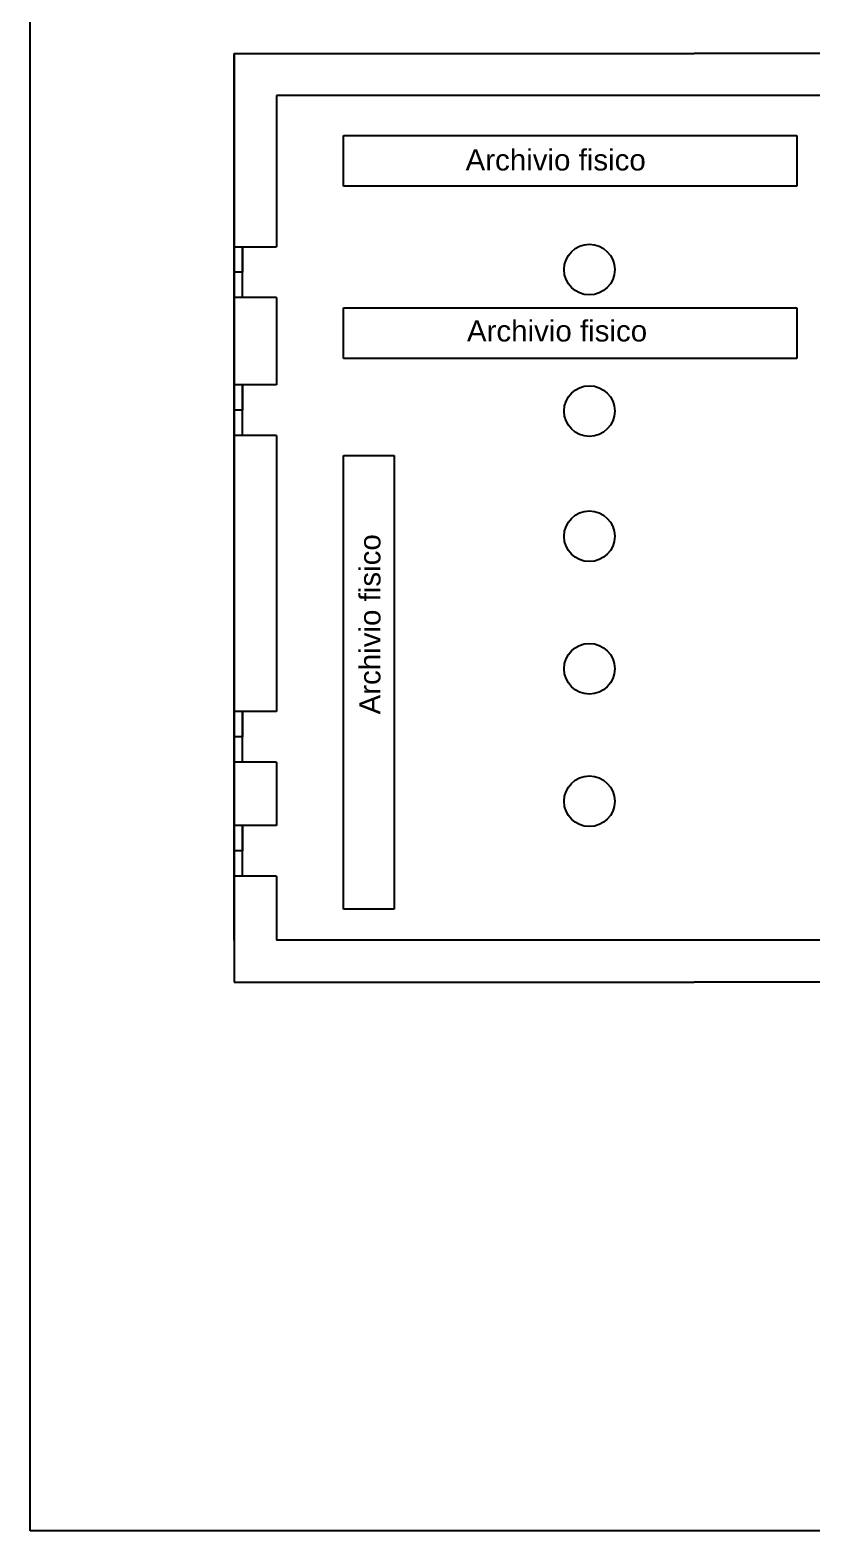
# Model space of a CAD drawing. Header units: millimetres. Extents: x -1911 to 4021, y -174 to 2851.
# Drawn here: x -1911 to -984, y -174 to 1604 of the extents above; entities that cross this region are included whole.
import ezdxf

# ---------------------------------------------------------------- set-up
doc = ezdxf.new("R2010")
doc.units = ezdxf.units.MM
doc.styles.get("Standard").update_dxf_attribs({"font": 'arial.ttf'})

msp = doc.modelspace()

# ---------------------------------------------------------------- linework, layer by layer
at = {"color": 6}
for p, q in [((-1910.8, -173.6), (-1910.8, 2585.9)), ((4021.1, -173.6), (-1910.8, -173.6))]:
    msp.add_line(p, q, dxfattribs=at)
at = {"color": 0}
for p, q in [((-1668.9, 526.2), (-1668.9, 1576.2)), ((-1668.9, 1576.2), (-1173.9, 1576.2)), ((-1668.9, 1576.2), (-1668.9, 476.2)), ((-1173.9, 1576.2), (-1123.9, 1576.2)), ((-408.9, 1576.2), (-1123.9, 1576.2)), ((-1123.9, 1526.2), (-1618.9, 1526.2)), ((-1618.9, 1526.2), (-1618.9, 1346.9)), ((-538.9, 1526.2), (-1123.9, 1526.2)), ((-1539.5, 1418.8), (-1539.5, 1478.8)), ((-1539.5, 1478.8), (-1002.5, 1478.8)), ((-1002.5, 1478.8), (-1002.5, 1418.8)), ((-1002.5, 1418.8), (-1539.5, 1418.8)), ((-1668.9, 1346.9), (-1618.9, 1346.9)), ((-1618.9, 1286.9), (-1668.9, 1286.9)), ((-1618.9, 1286.9), (-1618.9, 1183.6)), ((-1539.5, 1214.9), (-1539.5, 1274.9)), ((-1539.5, 1274.9), (-1002.5, 1274.9)), ((-1002.5, 1274.9), (-1002.5, 1214.9)), ((-1002.5, 1214.9), (-1539.5, 1214.9)), ((-1618.9, 1183.6), (-1668.9, 1183.6)), ((-1618.9, 1123.6), (-1668.9, 1123.6)), ((-1618.9, 1123.6), (-1618.9, 796.6)), ((-1539.5, 562.8), (-1539.5, 1099.8)), ((-1539.5, 1099.8), (-1479.5, 1099.8)), ((-1479.5, 1099.8), (-1479.5, 562.8)), ((-1618.9, 796.6), (-1668.9, 796.6)), ((-1618.9, 736.6), (-1668.9, 736.6)), ((-1618.9, 736.6), (-1618.9, 661.6)), ((-1618.9, 661.6), (-1668.9, 661.6)), ((-1618.9, 601.6), (-1668.9, 601.6)), ((-1618.9, 601.6), (-1618.9, 526.2)), ((-1479.5, 562.8), (-1539.5, 562.8)), ((-1668.9, 526.2), (-1668.9, 476.2)), ((-868.9, 526.2), (-1618.9, 526.2)), ((-298.9, 526.2), (-1618.9, 526.2)), ((-873.9, 526.2), (-1123.9, 526.2)), ((-1668.9, 476.2), (-1173.9, 476.2)), ((-1173.9, 476.2), (-1123.9, 476.2)), ((-873.9, 476.2), (-1123.9, 476.2))]:
    msp.add_line(p, q, dxfattribs=at)
at = {"color": 2}
for p, q in [((-1668.9, 1346.9), (-1668.9, 1286.9)), ((-1658.9, 1286.9), (-1658.9, 1346.9)), ((-1658.9, 1346.9), (-1658.9, 1316.9)), ((-1658.9, 1316.9), (-1668.9, 1316.9)), ((-1668.9, 1183.6), (-1668.9, 1123.6)), ((-1658.9, 1123.6), (-1658.9, 1183.6)), ((-1658.9, 1183.6), (-1658.9, 1153.6)), ((-1658.9, 1153.6), (-1668.9, 1153.6)), ((-1668.9, 796.6), (-1668.9, 736.6)), ((-1658.9, 736.6), (-1658.9, 796.6)), ((-1658.9, 796.6), (-1658.9, 766.6)), ((-1658.9, 766.6), (-1668.9, 766.6)), ((-1668.9, 661.6), (-1668.9, 601.6)), ((-1658.9, 601.6), (-1658.9, 661.6)), ((-1658.9, 661.6), (-1658.9, 631.6)), ((-1658.9, 631.6), (-1668.9, 631.6))]:
    msp.add_line(p, q, dxfattribs=at)
at = {"color": 0}
for centre in [(-1248.2, 1320.1), (-1248.2, 1152.6), (-1248.2, 1004.3), (-1248.2, 847.4), (-1248.2, 847.4), (-1248.2, 690.5)]:
    msp.add_circle(centre, 30, dxfattribs=at)

# ---------------------------------------------------------------- texts
at = {"char_height": 25, "attachment_point": 1}
for insert in [(-1394.8, 1462.5), (-1393.2, 1260)]:
    msp.add_mtext_dynamic_manual_height_columns('\\A1;Archivio fisico', width=258.048, gutter_width=12.5, heights=[66.4], dxfattribs=dict(at, insert=insert))
at = {"insert": (-1520.7, 793.3), "char_height": 25, "attachment_point": 1, "rotation": 90}
msp.add_mtext_dynamic_manual_height_columns('\\A1;Archivio fisico', width=258.048, gutter_width=12.5, heights=[66.4], dxfattribs=at)

doc.saveas('drawing.dxf')
